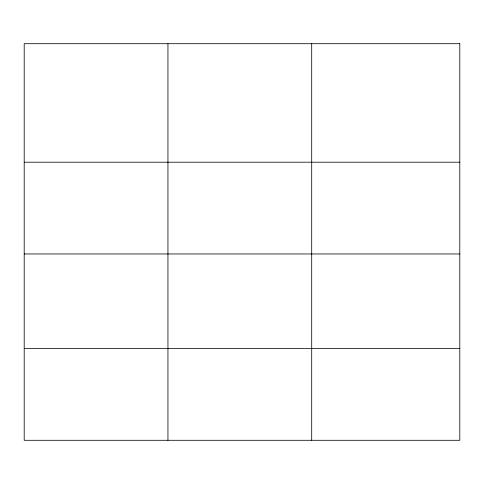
<?xml version="1.0" encoding="UTF-8"?>
<svg xmlns="http://www.w3.org/2000/svg" width="484" height="484" viewBox="0 0 484 484"><rect width="100%" height="100%" fill="white"/><g stroke="black" fill="none" stroke-linecap="round" stroke-linejoin="round"><path stroke-width="0.73" d="M24.2 162.201L459.8 162.201M24.2 253.967L459.8 253.967M24.2 348.522L459.8 348.522M311.696 43.705L311.696 440.295M167.948 43.705L167.948 440.295M459.8 43.705L24.2 43.705L24.2 440.295L459.8 440.295L459.8 43.705"/></g></svg>
